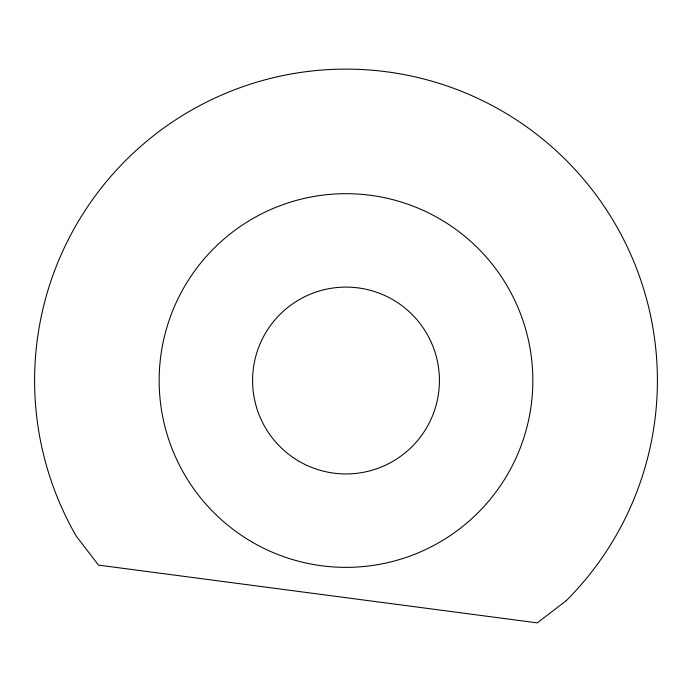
<?xml version="1.0" encoding="UTF-8"?>
<svg xmlns="http://www.w3.org/2000/svg" width="692" height="692" viewBox="0 0 692 692"><rect width="100%" height="100%" fill="white"/><g stroke="black" fill="none" stroke-linecap="round" stroke-linejoin="round"><path stroke-width="1.04" d="M566.194 600.717L537.303 622.878L98.489 565.104L76.319 536.222A311.4 311.4 0 0 1 167.386 125.434A311.4 311.4 0 0 1 584.55 180.352A311.4 311.4 0 0 1 566.194 600.717M252.58 542.329A186.84 186.84 0 0 0 532.84 380.522A186.84 186.84 0 0 0 252.58 218.715A186.84 186.84 0 0 0 252.58 542.329M299.29 461.426A93.42 93.42 0 0 0 439.42 380.522A93.42 93.42 0 0 0 299.29 299.619A93.42 93.42 0 0 0 299.29 461.426"/></g></svg>
